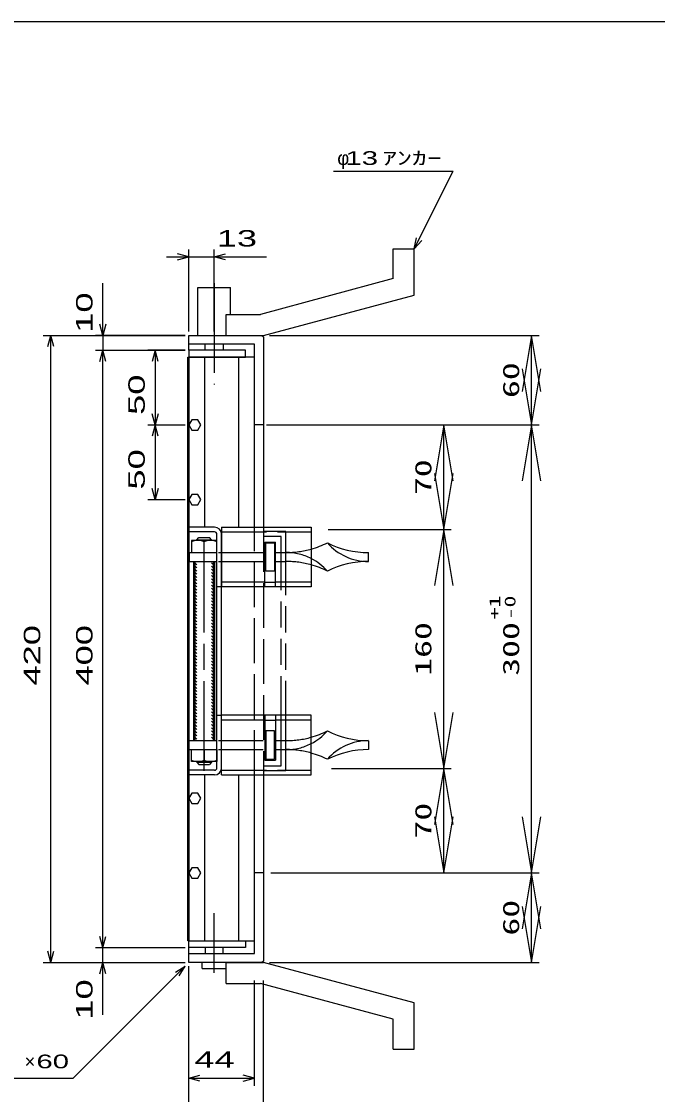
# Model space of a CAD drawing. Units: millimetres at full size, sheet at 1:5. Extents: x -910 to 868, y -641 to 524.
# Drawn here: x -134 to 292, y -194 to 524 of the extents above; entities that cross this region are included whole.
import ezdxf
from ezdxf.enums import TextEntityAlignment as Align

# ---------------------------------------------------------------- set-up
doc = ezdxf.new("R2010")
doc.units = ezdxf.units.MM
doc.header["$LTSCALE"] = 5
for name, pattern in [('CHAIN', [18.5, 12, -1.5, 3.5, -1.5]), ('CHAIN_DOUBLE_DASH', [23.5, 12, -1.5, 3.5, -1.5, 3.5, -1.5]), ('DASHED', [7.5, 6, -1.5]), ('LONG_DASHED_DOTTED', [15.25, 12, -1.5, 0.25, -1.5])]:
    doc.linetypes.add(name, pattern=pattern)
for name, color, linetype, lineweight in [('0_2', 150, 'Continuous', 25), ('16', 3, 'Continuous', 25), ('17', 2, 'Continuous', 25), ('19', 6, 'Continuous', 25), ('22', 4, 'Continuous', 25)]:
    doc.layers.add(name, color=color, linetype=linetype, lineweight=lineweight)
doc.styles.add('ベクトル', font='')
doc.styles.add('ＭＳ ゴシック', font='')
doc.styles.get('ベクトル').set_extended_font_data('ベクトル')
doc.styles.get('ＭＳ ゴシック').set_extended_font_data('MS Gothic')

# ---------------------------------------------------------------- blocks, each defined once
blk = doc.blocks.new('open_arrow')
at = {"color": 0, "linetype": 'Continuous', "lineweight": -2}
blk.add_lwpolyline([(7.5, 1.25), (0, 0), (7.5, -1.25)], dxfattribs=at)

msp = doc.modelspace()

# ---------------------------------------------------------------- hatches: boundary and pattern name
at = {"layer": '17', "lineweight": 13}
h = msp.add_hatch(dxfattribs=at)
h.set_pattern_fill('USER', style=0, pattern_type=2)
h.set_pattern_definition([(135, (-121.903, 464.981), (-1.06066, -1.06066), [])])
h.paths.add_polyline_path([(-18.7, 42.614), (-18.7, 162.614), (-16.7, 162.614), (-16.7, 42.614)])
h = msp.add_hatch(dxfattribs=at)
h.set_pattern_fill('USER', style=0, pattern_type=2)
h.set_pattern_definition([(135, (-114.903, 464.981), (-1.06066, -1.06066), [])])
h.paths.add_polyline_path([(-6.7, 42.614), (-6.7, 162.614), (-4.7, 162.614), (-4.7, 42.614)])

# ---------------------------------------------------------------- linework, layer by layer
at = {"layer": '0_2'}
msp.add_line((-862, 524.25), (868, 524.25), dxfattribs=at)
at = {"layer": '16'}
for p, q in [((16, 304.037), (-22, 304.037)), ((-22, 304.037), (-22, 299.537)), ((16, 299.537), (16, 304.037)), ((-22.7, -91.463), (-22.7, 299.537)), ((-22.7, 299.537), (-22, 299.537)), ((-22, 299.537), (16, 299.537)), ((-22, 299.537), (-22, -91.463)), ((22, 299.537), (-22, 299.537)), ((-11.5, 299.537), (-11.5, 185.614)), ((11.5, 185.614), (11.5, 299.537)), ((22, 185.614), (22, 299.537)), ((-20.024, 257.487), (-22, 254.009)), ((-22, 254.009), (-19.976, 250.559)), ((-16.024, 257.515), (-20.024, 257.487)), ((-14, 254.037), (-16.024, 257.515)), ((-15.976, 250.587), (-14, 254.065)), ((-19.976, 250.559), (-15.976, 250.587)), ((-20.024, 207.487), (-22, 204.009)), ((-22, 204.009), (-19.976, 200.559)), ((-16.024, 207.515), (-20.024, 207.487)), ((-14, 204.037), (-16.024, 207.515)), ((-15.976, 200.587), (-14, 204.065)), ((-19.976, 200.559), (-15.976, 200.587)), ((-11.5, 19.614), (-11.5, -91.463)), ((11.5, -91.463), (11.5, 19.614)), ((22, -91.463), (22, 19.614)), ((-20.024, 7.487), (-22, 4.009)), ((-16.024, 7.515), (-20.024, 7.487)), ((-14, 4.037), (-16.024, 7.515)), ((-22, 4.009), (-19.976, 0.559)), ((-19.976, 0.559), (-15.976, 0.587)), ((-15.976, 0.587), (-14, 4.065)), ((-20.024, -42.513), (-22, -45.991)), ((-16.024, -42.485), (-20.024, -42.513)), ((-14, -45.963), (-16.024, -42.485)), ((-22, -45.991), (-19.976, -49.441)), ((-19.976, -49.441), (-15.976, -49.413)), ((-15.976, -49.413), (-14, -45.935)), ((-22, -91.463), (-22.7, -91.463)), ((-22, -91.463), (16, -91.463)), ((-22, -95.963), (-22, -91.463)), ((-22, -91.463), (22, -91.463)), ((16, -91.463), (16, -95.963)), ((16, -95.963), (-22, -95.963))]:
    msp.add_line(p, q, dxfattribs=at)
at = {"layer": '17', "color": 3}
for p, q in [((-4.8, 185.614), (-22, 185.614)), ((-22, 182.414), (-22, 185.614)), ((-4.8, 182.414), (-22, 182.414)), ((-3.2, 24.414), (-3.2, 180.814)), ((0, 185.614), (0, 145.614)), ((0, 185.614), (60, 185.614)), ((0, 24.414), (0, 180.814)), ((60, 185.614), (60, 145.614)), ((29, 175.614), (36, 175.614)), ((29, 145.614), (29, 175.614)), ((36, 145.614), (36, 175.614)), ((0, 145.614), (-3.2, 145.614)), ((60, 145.614), (0, 145.614)), ((29, 148.814), (36, 148.814)), ((-3.2, 59.614), (0, 59.614)), ((0, 19.614), (0, 59.614)), ((60, 59.614), (0, 59.614)), ((29, 59.614), (29, 29.614)), ((36, 59.614), (36, 29.614)), ((60, 19.614), (60, 59.614)), ((29, 56.414), (36, 56.414)), ((29, 29.614), (36, 29.614)), ((-4.8, 22.814), (-22, 22.814)), ((-22, 22.814), (-22, 19.614)), ((-4.8, 19.614), (-22, 19.614)), ((0, 19.614), (60, 19.614))]:
    msp.add_line(p, q, dxfattribs=at)
at = {"layer": '17', "color": 33, "linetype": 'CHAIN'}
msp.add_line((-11.7, 22.46), (-11.7, 181.867), dxfattribs=at)
at = {"layer": '17', "color": 3, "linetype": 'DASHED'}
for p, q in [((0, 182.414), (60, 182.414)), ((29, 148.814), (0, 148.814)), ((60, 148.814), (36, 148.814)), ((29, 56.414), (0, 56.414)), ((60, 56.414), (36, 56.414)), ((0, 22.814), (60, 22.814))]:
    msp.add_line(p, q, dxfattribs=at)
at = {"layer": '17', "color": 171, "linetype": 'DASHED'}
for p, q in [((22, 19.614), (22, 185.614)), ((28, 185.614), (28, 19.614))]:
    msp.add_line(p, q, dxfattribs=at)
at = {"layer": '17'}
for p, q in [((-3.2, 176.614), (-20.2, 176.614)), ((-20.2, 176.614), (-20.2, 168.614)), ((-16.7, 177.114), (-15.2, 178.614)), ((-16.7, 176.614), (-16.7, 177.114)), ((-16.7, 177.114), (-6.7, 177.114)), ((-15.888, 176.614), (-15.888, 177.926)), ((-15.2, 178.614), (-8.2, 178.614)), ((-11.7, 168.614), (-11.7, 175.719)), ((-6.7, 177.114), (-8.2, 178.614)), ((-7.512, 176.614), (-7.512, 177.926)), ((-6.7, 176.614), (-6.7, 177.114)), ((-3.2, 168.614), (-3.2, 176.614)), ((29.5, 156.114), (29.5, 175.114)), ((29.5, 175.114), (35.5, 175.114)), ((35.5, 175.114), (35.5, 156.114)), ((-21.7, 168.614), (-21.7, 162.614)), ((-21.7, 168.614), (-3.2, 168.614)), ((-20.2, 168.614), (-3.2, 168.614)), ((98.3, 162.674), (98.3, 168.614)), ((-21.7, 162.614), (-3.2, 162.614)), ((-17.7, 42.614), (-17.7, 162.614)), ((-5.7, 162.614), (-5.7, 42.614)), ((35.5, 156.114), (29.5, 156.114)), ((35.5, 49.114), (29.5, 49.114)), ((29.5, 49.114), (29.5, 30.114)), ((35.5, 30.114), (35.5, 49.114)), ((-21.7, 36.614), (-21.7, 42.614)), ((-21.7, 42.614), (-3.2, 42.614)), ((-21.7, 36.614), (-3.2, 36.614)), ((-20.2, 28.614), (-20.2, 36.614)), ((-20.2, 36.614), (-3.2, 36.614)), ((-11.7, 36.614), (-11.7, 29.509)), ((-3.2, 36.614), (-3.2, 28.614)), ((98.3, 42.554), (98.3, 36.614)), ((29.5, 30.114), (35.5, 30.114)), ((-3.2, 28.614), (-20.2, 28.614)), ((-16.7, 28.614), (-16.7, 28.114)), ((-16.7, 28.114), (-6.7, 28.114)), ((-16.7, 28.114), (-15.2, 26.614)), ((-15.888, 28.614), (-15.888, 27.302)), ((-15.2, 26.614), (-8.2, 26.614)), ((-6.7, 28.114), (-8.2, 26.614)), ((-7.512, 28.614), (-7.512, 27.302)), ((-6.7, 28.614), (-6.7, 28.114))]:
    msp.add_line(p, q, dxfattribs=at)
at = {"layer": '17', "linetype": 'DASHED'}
for p, q in [((-2.115, 168.614), (29.5, 168.614)), ((35.5, 168.614), (43.3, 168.614)), ((-2.115, 162.614), (29.5, 162.614)), ((35.5, 162.614), (43.3, 162.614)), ((-2.115, 42.614), (29.5, 42.614)), ((-2.115, 36.614), (29.5, 36.614)), ((35.5, 42.614), (43.3, 42.614)), ((35.5, 36.614), (43.3, 36.614))]:
    msp.add_line(p, q, dxfattribs=at)
at = {"layer": '17', "color": 7}
for p, q in [((-18.7, 42.614), (-18.7, 162.614)), ((-4.7, 162.614), (-4.7, 42.614))]:
    msp.add_line(p, q, dxfattribs=at)
at = {"layer": '17', "color": 3}
for centre, radius, start, end in [((-4.8, 180.814), 4.8, 0, 90), ((-4.8, 180.814), 1.6, 0, 90), ((-4.8, 24.414), 4.8, 270, 0), ((-4.8, 24.414), 1.6, 270, 0)]:
    msp.add_arc(centre, radius, start, end, dxfattribs=at)
at = {"layer": '17'}
for centre, radius, start, end in [((-15.95, 166.169), 10.453, 66.00934, 113.99066), ((-7.45, 166.169), 10.453, 66.00934, 113.99066), ((43.3, 230.037), 61.423, 285.77645, 296.59714), ((98.3, 199.114), 36.5, 221.11209, 270), ((98.3, 230.037), 61.423, 243.40286, 270), ((43.3, 132.114), 36.5, 41.11209, 62.77189), ((43.3, 101.191), 61.423, 63.40286, 74.22355), ((98.3, 101.191), 61.423, 90, 116.59714), ((43.3, 73.114), 36.5, 297.22811, 318.88791), ((43.3, 104.037), 61.423, 285.77645, 296.59714), ((98.3, 104.037), 61.423, 243.40286, 270), ((98.3, 6.114), 36.5, 90, 138.88791), ((98.3, -24.809), 61.423, 90, 116.59714), ((-15.95, 39.058), 10.453, 246.00934, 293.99066), ((-7.45, 39.058), 10.453, 246.00934, 293.99066), ((43.3, -24.809), 61.423, 63.40286, 74.22355)]:
    msp.add_arc(centre, radius, start, end, dxfattribs=at)
at = {"layer": '17', "linetype": 'DASHED'}
for centre, radius, start, end in [((43.3, 230.037), 61.423, 270, 285.77645), ((43.3, 132.114), 36.5, 62.77189, 90), ((43.3, 101.191), 61.423, 74.22355, 90), ((43.3, 104.037), 61.423, 270, 285.77645), ((43.3, 73.114), 36.5, 270, 297.22811), ((43.3, -24.809), 61.423, 74.22355, 90)]:
    msp.add_arc(centre, radius, start, end, dxfattribs=at)
at = {"layer": '19'}
for p, q in [((115, 372.037), (129, 372.037)), ((115, 352.037), (115, 372.037)), ((129, 341.037), (129, 372.037)), ((-16, 314.037), (-16, 346.037)), ((-16, 346.037), (6, 346.037)), ((6, 328.037), (6, 346.037)), ((115, 352.037), (26, 328.037)), ((28, 314.037), (129, 341.037)), ((3, 328.037), (26, 328.037)), ((3, 314.037), (3, 328.037)), ((-22, 304.037), (-22, 314.037)), ((-22, 314.037), (27, 314.037)), ((3, 314.037), (28, 314.037)), ((27, 314.037), (28, 313.037)), ((28, 313.037), (28, 185.614)), ((22, 308.037), (-22, 308.037)), ((-11, 304.037), (-11, 308.037)), ((1, 308.037), (1, 304.037)), ((22, 185.614), (22, 308.037)), ((28, 254.037), (22, 254.037)), ((22, -99.963), (22, 19.614)), ((28, 19.614), (28, -104.963)), ((28, -45.963), (22, -45.963)), ((-22, -105.963), (-22, -95.963)), ((-22, -99.963), (22, -99.963)), ((-11, -95.963), (-11, -99.963)), ((1, -99.963), (1, -95.963)), ((27, -105.963), (-22, -105.963)), ((-13, -109.963), (-13, -105.963)), ((3, -105.963), (28, -105.963)), ((3, -119.963), (3, -105.963)), ((3, -109.963), (3, -105.963)), ((28, -104.963), (27, -105.963)), ((129, -132.963), (28, -105.963)), ((-13, -109.963), (3, -109.963)), ((3, -119.963), (26, -119.963)), ((115, -143.963), (26, -119.963)), ((129, -163.963), (129, -132.963)), ((115, -163.963), (115, -143.963)), ((115, -163.963), (129, -163.963))]:
    msp.add_line(p, q, dxfattribs=at)
at = {"layer": '19', "linetype": 'LONG_DASHED_DOTTED'}
for p, q in [((-5, 349.037), (-5, 281.037)), ((-5, -112.963), (-5, -72.963))]:
    msp.add_line(p, q, dxfattribs=at)
at = {"layer": '19', "linetype": 'CHAIN_DOUBLE_DASH'}
for p, q in [((43, 182.614), (28, 182.614)), ((43, 22.614), (43, 182.614)), ((39.8, 179.414), (28, 179.414)), ((39.8, 25.814), (39.8, 179.414)), ((28, 25.814), (39.8, 25.814)), ((28, 22.614), (43, 22.614))]:
    msp.add_line(p, q, dxfattribs=at)
at = {"layer": '22'}
for p, q in [((75, 424.037), (155, 424.037)), ((129, 372.037), (155, 424.037)), ((129, 372.037), (130.5, 379.337)), ((129, 372.037), (134, 377.537)), ((-37, 366.537), (-22, 366.537)), ((-22, 366.537), (-29.5, 368.537)), ((-29.5, 364.537), (-22, 366.537)), ((-22, 316.537), (-22, 371.537)), ((-22, 366.537), (-5, 366.537)), ((-5, 316.537), (-5, 371.537)), ((-5, 366.537), (2.5, 368.537)), ((2.5, 364.537), (-5, 366.537)), ((-5, 366.537), (30, 366.537)), ((-79.5, 314.037), (-79.5, 349.037)), ((-79.5, 314.037), (-81.5, 321.537)), ((-77.5, 321.537), (-79.5, 314.037)), ((-119.5, 314.037), (-24.5, 314.037)), ((-116.5, 306.537), (-114.5, 314.037)), ((-112.5, 306.537), (-114.5, 314.037)), ((-114.5, -105.963), (-114.5, 314.037)), ((-24.5, 314.037), (-84.5, 314.037)), ((-79.5, 314.037), (-79.5, 304.037)), ((32, 314.037), (212.594, 314.037)), ((207.594, 254.037), (207.594, 314.037)), ((-84.5, 304.037), (-24.5, 304.037)), ((-81.5, 296.537), (-79.5, 304.037)), ((-77.5, 296.537), (-79.5, 304.037)), ((-79.5, -95.963), (-79.5, 304.037)), ((-24.5, 304.037), (-49.5, 304.037)), ((-44.5, 304.037), (-46.5, 296.537)), ((-42.5, 296.537), (-44.5, 304.037)), ((-44.5, 304.037), (-44.5, 254.037)), ((-44.5, 254.037), (-46.5, 261.537)), ((-42.5, 261.537), (-44.5, 254.037)), ((-49.5, 254.037), (-24.5, 254.037)), ((-44.5, 254.037), (-46.5, 246.537)), ((-42.5, 246.537), (-44.5, 254.037)), ((-44.5, 254.037), (-44.5, 204.037)), ((30, 254.037), (153.779, 254.037)), ((35, 254.037), (212.594, 254.037)), ((35, 254.037), (212.594, 254.037)), ((148.779, 184.037), (148.779, 254.037)), ((207.594, -45.963), (207.594, 254.037)), ((-44.5, 204.037), (-46.5, 211.537)), ((-42.5, 211.537), (-44.5, 204.037)), ((-49.5, 204.037), (-24.5, 204.037)), ((71.451, 184.037), (153.779, 184.037)), ((71.451, 184.037), (153.779, 184.037)), ((148.779, 24.037), (148.779, 184.037)), ((73.566, 24.037), (153.779, 24.037)), ((73.566, 24.037), (153.779, 24.037)), ((148.779, -45.963), (148.779, 24.037)), ((33, -45.963), (153.779, -45.963)), ((38, -45.963), (212.594, -45.963)), ((38, -45.963), (212.594, -45.963)), ((207.594, -105.963), (207.594, -45.963)), ((-79.5, -95.963), (-81.5, -88.463)), ((-79.5, -95.963), (-77.5, -88.463)), ((-114.5, -105.963), (-116.5, -98.463)), ((-114.5, -105.963), (-112.5, -98.463)), ((-84.5, -95.963), (-24.5, -95.963)), ((-79.5, -105.963), (-79.5, -95.963)), ((-119.5, -105.963), (-24.5, -105.963)), ((-84.5, -105.963), (-24.5, -105.963)), ((-81.5, -113.463), (-79.5, -105.963)), ((-77.5, -113.463), (-79.5, -105.963)), ((-79.5, -140.963), (-79.5, -105.963)), ((32, -105.963), (212.594, -105.963)), ((-99.5, -183.463), (-24.5, -108.463)), ((-31, -112.463), (-24.5, -108.463)), ((-28.5, -114.963), (-24.5, -108.463)), ((-22, -188.463), (-22, -108.463)), ((-22, -223.463), (-22, -108.463)), ((22, -188.463), (22, -117.963)), ((28, -223.463), (28, -117.963)), ((-199.5, -183.463), (-99.5, -183.463)), ((-22, -183.463), (-14.5, -181.463)), ((-14.5, -185.463), (-22, -183.463)), ((-22, -183.463), (22, -183.463)), ((22, -183.463), (14.5, -181.463)), ((14.5, -185.463), (22, -183.463))]:
    msp.add_line(p, q, dxfattribs=at)

# ---------------------------------------------------------------- block references
at = {"layer": '22', "xscale": 5, "yscale": 5}
for p, rotation in [((207.594, 314.037), 270), ((207.594, 254.037), 90), ((148.779, 254.037), 270), ((207.594, 254.037), 270), ((148.779, 184.037), 90), ((148.779, 184.037), 270), ((148.779, 24.037), 90), ((148.779, 24.037), 270), ((148.779, -45.963), 90), ((207.594, -45.963), 90), ((207.594, -45.963), 270), ((207.594, -105.963), 90)]:
    msp.add_blockref('open_arrow', p, dxfattribs=dict(at, rotation=rotation))

# ---------------------------------------------------------------- texts
at = {"layer": '22', "color": 2, "style": 'ベクトル'}
for s, p in [('φ', (77.5, 432.787)), ('×', (-132, -172.213))]:
    msp.add_text(s, height=9.164, dxfattribs=at).set_placement(p, align=Align.MIDDLE_LEFT)
for s, height, width, p in [(' 13 ', 9.164, 1.6, (77.5, 432.787)), ('ｱﾝｶｰ', 9.164, 1.6, (107.5, 432.787)), (' 13 ', 11, 1.65, (-10, 379.037)), (' 60 ', 9.164, 1.6, (-129.5, -172.213)), (' 44 ', 11, 1.65, (-25, -170.963))]:
    msp.add_text(s, height=height, dxfattribs=dict(at, width=width)).set_placement(p, align=Align.MIDDLE_LEFT)
at = {"layer": '22', "color": 2, "style": 'ベクトル', "width": 1.65}
for s, p in [(' 10 ', (-92, 309.037)), (' 50 ', (-57, 254.037)), (' 50 ', (-57, 204.037)), (' 420 ', (-127, 72.787)), (' 400 ', (-92, 72.787)), (' 10 ', (-92, -150.963))]:
    msp.add_text(s, height=11, rotation=90, dxfattribs=at).set_placement(p, align=Align.MIDDLE_LEFT)
at = {"layer": '22', "style": 'ＭＳ ゴシック', "width": 1.6}
for s, p in [('60', (202.594, 284.037)), ('70', (143.779, 219.037)), ('160', (143.779, 104.037)), ('300', (202.594, 104.037)), ('70', (143.779, -10.963)), ('60', (202.594, -75.963))]:
    msp.add_text(s, height=11, rotation=90, dxfattribs=at).set_placement(p, align=Align.BOTTOM_CENTER)
at = {"layer": '22', "color": 2, "style": 'ＭＳ ゴシック', "width": 1.6}
for s, p in [('+1', (182.907, 131.777)), ('-0', (193.149, 131.777))]:
    msp.add_text(s, height=7.331, rotation=90, dxfattribs=at).set_placement(p, align=Align.MIDDLE_CENTER)

doc.saveas('drawing.dxf')
